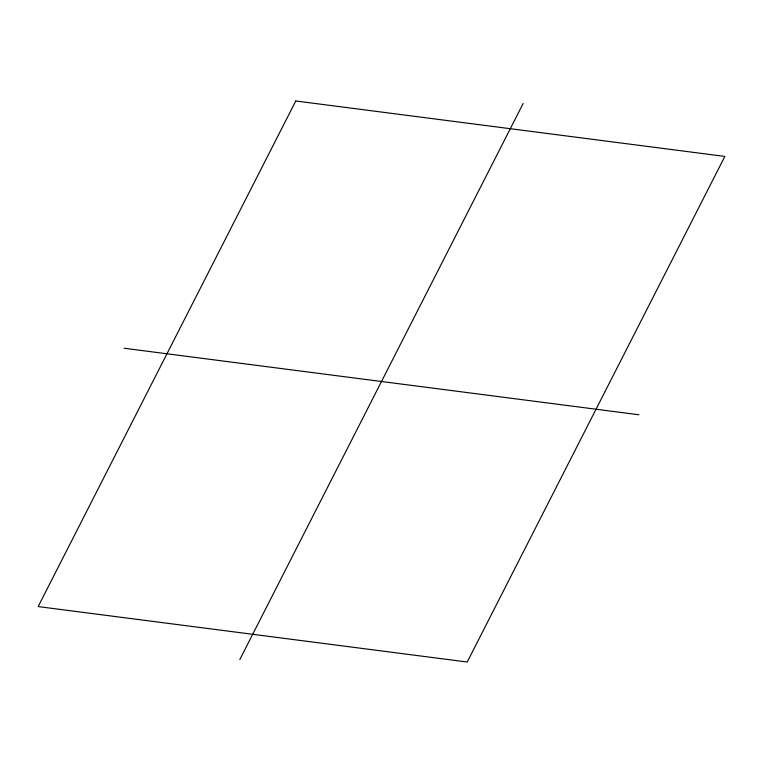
<?xml version="1.0" encoding="UTF-8"?>
<svg xmlns="http://www.w3.org/2000/svg" width="763" height="763" viewBox="0 0 763 763"><rect width="100%" height="100%" fill="white"/><g stroke="black" fill="none" stroke-linecap="round" stroke-linejoin="round"><path stroke-width="1.14" d="M239.811 659.575L523.189 103.425M124.054 348.233L638.946 414.767M295.777 100.983L38.15 606.575L467.223 662.017L724.85 156.425L295.777 100.983"/></g></svg>
